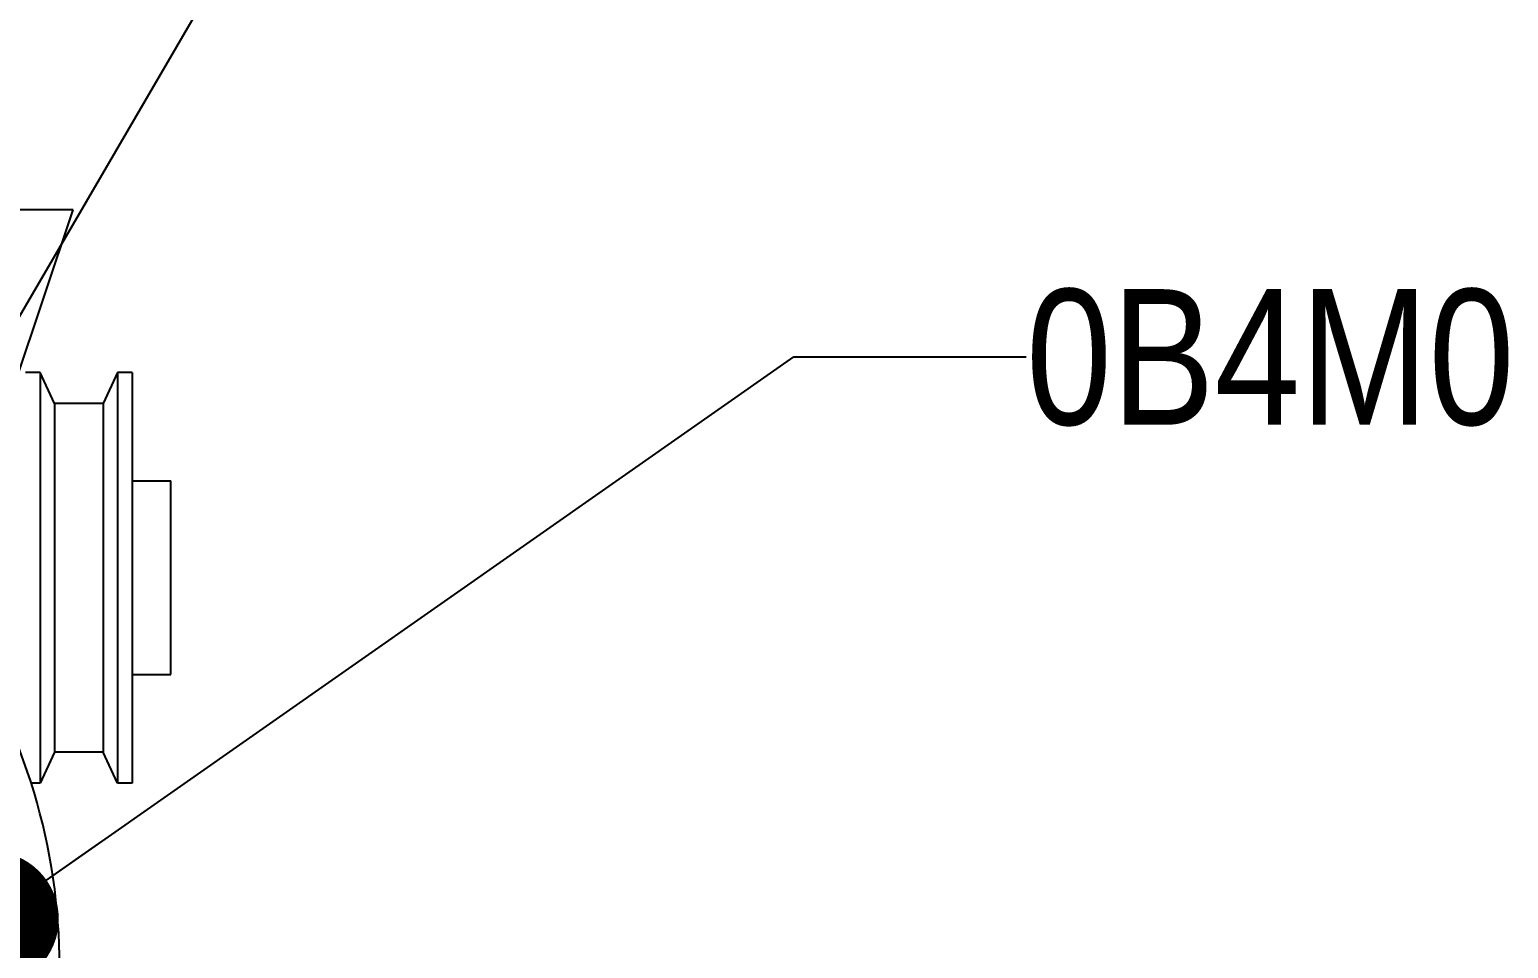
# Model space of a CAD drawing. Header units: millimetres. Extents: x 0 to 841, y 0 to 594.
# Drawn here: x 315.53 to 353.71, y 344.89 to 368.6 of the extents above; entities that cross this region are included whole.
import ezdxf

# ---------------------------------------------------------------- set-up
doc = ezdxf.new("R2010")
doc.units = ezdxf.units.MM
doc.header["$LTSCALE"] = 46.255
doc.layers.get('0').update_dxf_attribs({"linetype": 'CONTINUOUS'})
doc.layers.add('NOTE', color=7, linetype='CONTINUOUS')
doc.styles.get("Standard").update_dxf_attribs({"font": 'txt', "width": 0.85})
doc.styles.add('TEXTSTYLE_2', font='txt', dxfattribs={"width": 0.85})
doc.dimstyles.get("Standard").update_dxf_attribs({"dimtxt": 3.5, "dimasz": 3.5, "dimexe": 1.5, "dimexo": 1, "dimtad": 1, "dimtxsty": 'STANDARD', "dimblk": '_FILLED', "dimblk1": '_FILLED', "dimblk2": '_FILLED', "dimcen": 0.09, "dimadec": 0, "dimazin": 0, "dimtol": 1, "dimtp": 0.01, "dimtm": 0.01, "dimtfac": 1, "dimtofl": 0, "dimtmove": 0, "dimatfit": 3, "dimldrblk": '_FILLED', "dimfxl": 1, "dimtolj": 1, "dimarcsym": 0})

# ---------------------------------------------------------------- blocks, each defined once
blk = doc.blocks.new('_FILLED')
at = {"color": 0, "linetype": 'BYBLOCK'}
blk.add_solid([(0, 0), (-1, 0.214), (-1, -0.214)], dxfattribs=at)

msp = doc.modelspace()

# ---------------------------------------------------------------- linework, layer by layer
at = {"color": 7, "linetype": 'CONTINUOUS'}
for p, q in [((316.655, 363.951), (310.805, 363.951)), ((315.15, 359.451), (316.655, 363.951)), ((315.805, 359.751), (315.43, 359.751)), ((315.805, 359.751), (315.805, 349.151)), ((316.18, 358.951), (315.805, 359.751)), ((317.805, 359.751), (317.43, 358.951)), ((317.805, 359.751), (317.805, 349.151)), ((318.18, 359.751), (317.805, 359.751)), ((318.18, 359.751), (318.18, 349.151)), ((316.18, 358.951), (316.18, 349.951)), ((317.43, 358.951), (316.18, 358.951)), ((317.43, 358.951), (317.43, 349.951)), ((318.18, 356.951), (319.18, 356.951)), ((319.18, 351.951), (319.18, 356.951)), ((318.18, 351.951), (319.18, 351.951)), ((316.18, 349.951), (315.805, 349.151)), ((317.43, 349.951), (316.18, 349.951)), ((317.805, 349.151), (317.43, 349.951)), ((315.805, 349.151), (315.571, 349.151)), ((318.18, 349.151), (317.805, 349.151))]:
    msp.add_line(p, q, dxfattribs=at)
msp.add_arc((300.805, 344.451), 15.5, 341.5686, 49.8222, dxfattribs=at)

# ---------------------------------------------------------------- texts
at = {"layer": 'NOTE', "color": 2, "linetype": 'CONTINUOUS', "insert": (341.257, 361.901), "char_height": 3.5, "width": 21.94063, "attachment_point": 1, "line_spacing_factor": 0.9, "style": 'TEXTSTYLE_2'}
msp.add_mtext('0B4M0', dxfattribs=at)

# ---------------------------------------------------------------- leaders
at = {"color": 2, "linetype": 'CONTINUOUS'}
msp.add_leader([(304.908, 343.423), (337.709, 399.699), (343.709, 399.699)], dimstyle='STANDARD', override={"dimtad": 0, "dimldrblk": 'DOT'}, dxfattribs=at)
at = {"layer": 'NOTE', "color": 2, "linetype": 'CONTINUOUS'}
msp.add_leader([(314.537, 345.644), (335.257, 360.151), (341.257, 360.151)], dimstyle='STANDARD', override={"dimtad": 0, "dimldrblk": 'DOT'}, dxfattribs=at)

doc.saveas('drawing.dxf')
